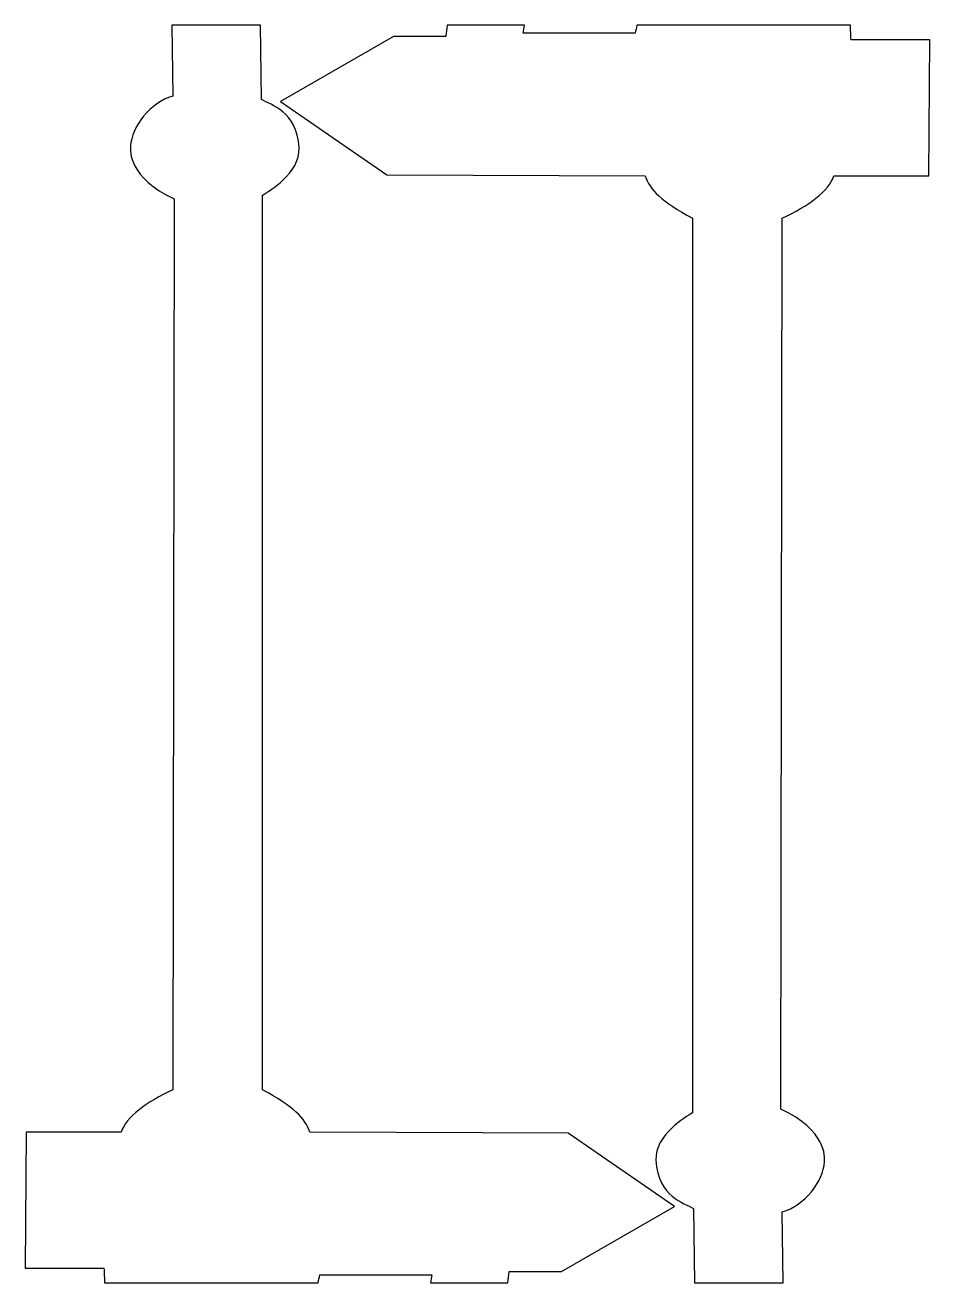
# Model space of a CAD drawing. Extents: x 23 to 221, y 111 to 386.
import ezdxf

# ---------------------------------------------------------------- set-up
doc = ezdxf.new("R2010")
doc.units = 0
doc.layers.add('Layer_1', color=7, linetype='CONTINUOUS')

msp = doc.modelspace()

# ---------------------------------------------------------------- linework, layer by layer
at = {"layer": 'Layer_1', "color": 7}
for points in [[(54.920704, 385.802202), (55.141204, 370.315257)], [(74.561621, 369.574424), (74.297038, 385.802202), (54.920704, 385.802202), (54.920704, 385.802202)], [(132.019977, 385.802202), (115.157199, 385.802202)], [(203.281088, 385.802202), (156.626227, 385.802202)], [(114.804421, 383.332757), (103.427338, 383.332757), (78.671172, 369.115813), (101.945671, 353.108535), (158.416588, 352.843952)], [(156.229366, 384.038313), (131.773033, 384.07359)], [(199.665116, 352.843952), (220.399644, 352.843952), (220.655394, 382.591924), (203.422199, 382.591924)], [(55.405788, 347.834488), (55.141204, 153.092321)], [(74.782093, 153.092321), (74.782093, 348.663515)], [(168.735338, 343.618802), (168.735338, 148.047635)], [(188.111644, 148.876663), (188.376227, 343.618802)], [(43.852344, 143.867182), (23.117816, 143.867182), (22.862066, 114.119201), (40.09526, 114.119201)], [(128.71301, 113.378368), (140.090093, 113.378368), (164.84626, 127.595321), (141.57176, 143.602598), (85.100843, 143.867182)], [(168.95581, 127.136746), (169.220394, 110.90898), (188.596727, 110.90898), (188.596727, 110.90898)], [(188.596727, 110.90898), (188.376227, 126.395913)], [(40.236371, 110.908924), (86.891204, 110.908924)], [(87.288065, 112.672812), (111.744399, 112.637535)], [(111.497454, 110.908924), (128.360232, 110.908924)]]:
    msp.add_lwpolyline(points, dxfattribs=at)
for points in [[(115.157199, 385.802202), (115.059296, 384.980935), (114.952729, 384.158991), (114.804421, 383.332757)], [(131.773033, 384.07359), (131.841867, 384.652513), (131.929638, 385.229686), (132.019977, 385.802202)], [(156.626227, 385.802202), (156.490732, 385.217804), (156.355717, 384.634366), (156.229366, 384.038313)], [(203.422199, 382.591924), (203.387091, 383.719797), (203.340581, 384.782222), (203.281088, 385.802202)], [(55.141204, 370.315257), (50.153435, 368.814766), (46.162897, 363.713712), (45.90726, 359.290952)], [(82.781343, 358.982285), (82.235779, 367.279082), (76.564778, 368.18939), (74.561621, 369.574424)], [(45.90726, 359.290952), (45.819517, 358.289458), (45.488866, 352.429968), (55.405788, 347.834488)], [(74.782093, 348.663515), (76.173646, 349.558781), (82.925869, 353.358578), (82.781343, 358.982285)], [(158.416588, 352.843952), (159.313547, 349.939202), (162.089344, 347.162356), (168.735338, 343.618802)], [(188.376227, 343.618802), (194.051772, 346.29551), (198.600941, 349.508503), (199.665116, 352.843952)], [(55.141204, 153.092321), (49.465687, 150.415612), (44.916519, 147.202625), (43.852344, 143.867182)], [(85.100843, 143.867182), (84.203884, 146.771926), (81.428088, 149.548767), (74.782093, 153.092321)], [(197.610199, 137.420219), (197.697942, 138.421712), (198.028594, 144.281182), (188.111644, 148.876663)], [(168.735338, 148.047635), (167.343785, 147.15237), (160.591562, 143.352586), (160.736088, 137.728885)], [(160.736088, 137.728885), (161.281652, 129.432088), (166.952653, 128.52178), (168.95581, 127.136746)], [(188.376227, 126.395913), (193.364025, 127.896404), (197.354563, 132.997458), (197.610199, 137.420219)], [(40.09526, 114.119201), (40.130369, 112.991328), (40.176879, 111.928903), (40.236371, 110.908924)], [(128.360232, 110.908924), (128.458135, 111.73019), (128.564702, 112.552134), (128.71301, 113.378368)], [(86.891204, 110.908924), (87.026699, 111.493321), (87.161714, 112.076759), (87.288065, 112.672812)], [(111.744399, 112.637535), (111.675565, 112.058612), (111.587794, 111.48144), (111.497454, 110.908924)]]:
    msp.add_open_spline(points, degree=3, dxfattribs=at)

doc.saveas('drawing.dxf')
